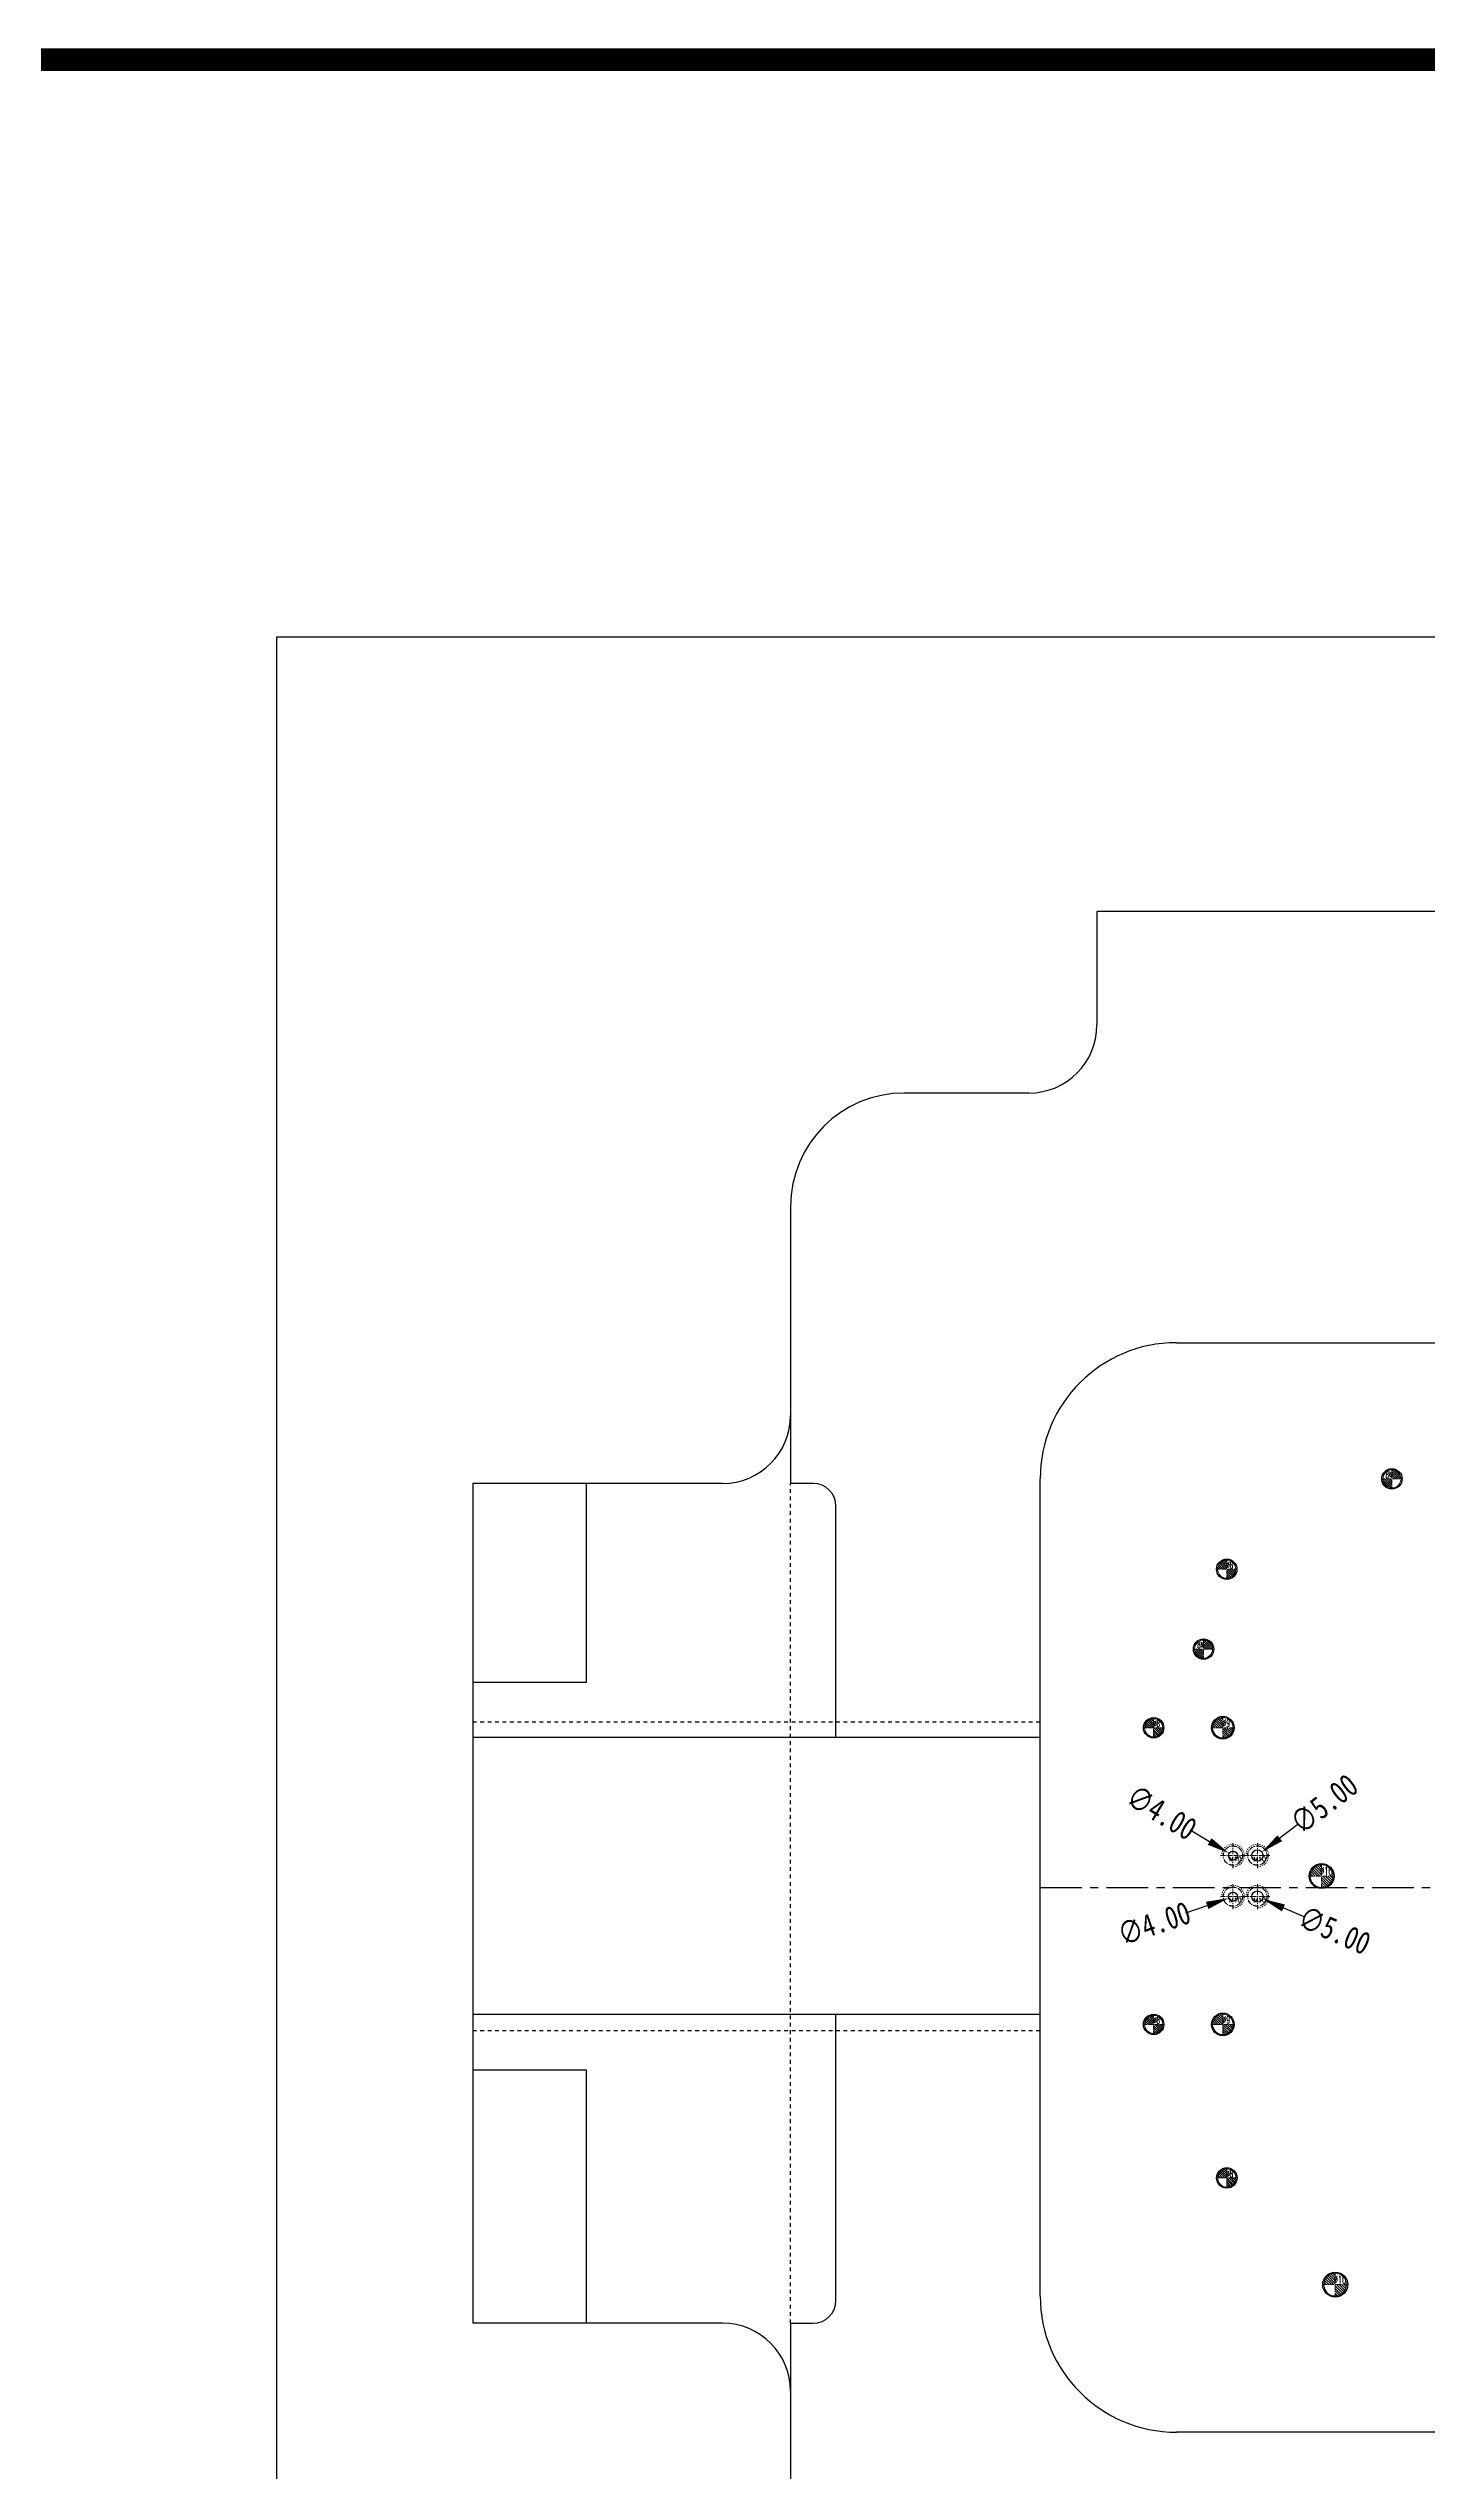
# Model space of a CAD drawing. Header units: millimetres. Extents: x 1147 to 12155, y -6137 to -4403.
# Drawn here: x 5386 to 5994, y -5470 to -4403 of the extents above; entities that cross this region are included whole.
import ezdxf
from ezdxf.enums import TextEntityAlignment as Align

# ---------------------------------------------------------------- set-up
doc = ezdxf.new("R2010")
doc.units = ezdxf.units.MM
doc.header["$LTSCALE"] = 16.335
doc.header["$PDMODE"] = 3
doc.header["$PDSIZE"] = 0.3125
doc.linetypes.add('CENTER', pattern=[0.6, 0.375, -0.075, 0.075, -0.075])
doc.linetypes.add('HIDDEN', pattern=[0.2, 0.1, -0.1])
doc.layers.get('0').update_dxf_attribs({"linetype": 'CONTINUOUS'})
doc.layers.get('Defpoints').update_dxf_attribs({"linetype": 'CONTINUOUS'})
doc.layers.add('DEFAULT_2', color=8, linetype='HIDDEN')
doc.layers.add('epin', color=13, linetype='CONTINUOUS', lineweight=9)
doc.layers.add('screw', color=33, linetype='CONTINUOUS', lineweight=13)
doc.styles.get("Standard").update_dxf_attribs({"font": 'txt', "width": 0.8})
doc.styles.add('TXT', font='txt.shx', dxfattribs={"bigfont": 'gbcbig.shx'})
doc.styles.add('TXT05', font='txt.shx', dxfattribs={"width": 0.5, "bigfont": 'gbcbig.shx'})
doc.dimstyles.get("Standard").update_dxf_attribs({"dimtxt": 0.15625, "dimasz": 0.1875, "dimexe": 0.125, "dimexo": 0.0625, "dimtad": 0, "dimtih": 1, "dimtoh": 1, "dimdsep": 46, "dimtxsty": 'Standard', "dimcen": 0.09, "dimadec": 0, "dimazin": 0, "dimtp": 0.01, "dimtm": 0.01, "dimtfac": 1, "dimtofl": 0, "dimtmove": 0, "dimatfit": 3, "dimfxl": 0, "dimtolj": 1, "dimarcsym": 0})

# ---------------------------------------------------------------- blocks, each defined once
blk = doc.blocks.new('screw_m10_g')
at = {"layer": 'screw', "color": 1, "linetype": 'CENTER', "ltscale": 0.310989}
for p, q in [((-5.5, 0), (5.5, 0)), ((0, -5.5), (0, 5.5))]:
    blk.add_line(p, q, dxfattribs=at)
at = {"layer": 'screw', "color": 33, "linetype": 'HIDDEN', "ltscale": 0.310989}
blk.add_circle((0, 0), 4.25, dxfattribs=at)
at = {"layer": 'screw', "color": 92, "linetype": 'HIDDEN', "ltscale": 0.310989}
blk.add_arc((0, 0), 5, 270, 180, dxfattribs=at)
at = {"layer": 'screw', "color": 6, "style": 'TXT'}
blk.add_text('M10', height=2, dxfattribs=at).set_placement((-1.7, -2.5))
blk = doc.blocks.new('*D922')
at = {"color": 4, "lineweight": -2}
blk.add_line((5939.3, -5226.1), (5930.1, -5222.1), dxfattribs=at)
at = {"color": 4}
blk.add_solid([(5930.8, -5220.6), (5929.5, -5223.7), (5921, -5218.1)], dxfattribs=at)
at = {"layer": 'Defpoints', "color": 0}
for p in [(5916.4, -5216.1), (5921, -5218.1)]:
    blk.add_point(p, dxfattribs=at)
at = {"color": 6, "insert": (5952.7, -5232), "char_height": 10, "attachment_point": 5, "rotation": 336.407}
blk.add_mtext('\\A1;∅5.00', dxfattribs=at)
blk = doc.blocks.new('*D923')
at = {"color": 4, "lineweight": -2}
blk.add_line((5887.1, -5224.3), (5896.6, -5221), dxfattribs=at)
at = {"color": 4}
blk.add_solid([(5896, -5219.4), (5897.1, -5222.6), (5906, -5217.8)], dxfattribs=at)
at = {"layer": 'Defpoints', "color": 0}
for p in [(5906, -5217.8), (5909.8, -5216.5)]:
    blk.add_point(p, dxfattribs=at)
at = {"color": 6, "insert": (5873.2, -5229), "char_height": 10, "attachment_point": 5, "rotation": 18.9115}
blk.add_mtext('\\A1;∅4.00', dxfattribs=at)
blk = doc.blocks.new('*D924')
at = {"color": 4, "lineweight": -2}
blk.add_line((5889.1, -5187.7), (5897.6, -5192.9), dxfattribs=at)
at = {"color": 4}
blk.add_solid([(5898.5, -5191.4), (5896.8, -5194.3), (5906.2, -5198)], dxfattribs=at)
at = {"layer": 'Defpoints', "color": 0}
for p in [(5906.2, -5198), (5909.6, -5200.1)]:
    blk.add_point(p, dxfattribs=at)
at = {"color": 6, "insert": (5876.5, -5180.1), "char_height": 10, "attachment_point": 5, "rotation": 328.9783}
blk.add_mtext('\\A1;∅4.00', dxfattribs=at)
blk = doc.blocks.new('*D925')
at = {"color": 4, "lineweight": -2}
blk.add_line((5936.5, -5185.3), (5928.6, -5191.4), dxfattribs=at)
at = {"color": 4}
blk.add_solid([(5927.5, -5190.1), (5929.6, -5192.7), (5920.7, -5197.5)], dxfattribs=at)
at = {"layer": 'Defpoints', "color": 0}
for p in [(5920.7, -5197.5), (5916.7, -5200.6)]:
    blk.add_point(p, dxfattribs=at)
at = {"color": 6, "insert": (5948.1, -5176.3), "char_height": 10, "attachment_point": 5, "rotation": 37.7671}
blk.add_mtext('\\A1;∅5.00', dxfattribs=at)
blk = doc.blocks.new('epin_ejp_8')
at = {"layer": 'epin'}
h = blk.add_hatch(dxfattribs=at)
h.set_pattern_fill('_ANSI31', color=123, scale=0.2, angle=90, style=0)
h.set_pattern_definition([(135, (-2152.64246, 412.4307), (-0.4490128, -0.4490128), [])])
h.paths.add_polyline_path([(0, 4, 0.414214), (-4, 0), (0, 0)])
h.paths.add_polyline_path([(4, 0), (0, 0), (0, -4, 0.414214)])
at = {"layer": 'epin', "color": 1, "linetype": 'CENTER', "ltscale": 0.248791}
for p, q in [((-4.4, 0), (4.4, 0)), ((0, -4.4), (0, 4.4))]:
    blk.add_line(p, q, dxfattribs=at)
at = {"layer": 'epin'}
blk.add_circle((0, 0), 4, dxfattribs=at)
at = {"layer": 'epin', "color": 6, "style": 'TXT05', "width": 0.5}
blk.add_text('%%c8', height=2.8, dxfattribs=at).set_placement((1.3, 1.8), align=Align.MIDDLE)
blk = doc.blocks.new('epin_ejp_9')
at = {"layer": 'epin'}
h = blk.add_hatch(dxfattribs=at)
h.set_pattern_fill('_ANSI31', color=123, scale=0.225, angle=90, style=0)
h.set_pattern_definition([(135, (921.2436, 58.3575), (-0.5051394, -0.5051394), [])])
h.paths.add_polyline_path([(0, 4.5, 0.414213562), (-4.5, 0), (0, 0)])
h.paths.add_polyline_path([(4.5, 0), (0, 0), (0, -4.5, 0.414213562)])
at = {"layer": 'epin', "color": 1, "linetype": 'CENTER', "ltscale": 0.27989}
for p, q in [((-4.95, 0), (4.95, 0)), ((0, -4.95), (0, 4.95))]:
    blk.add_line(p, q, dxfattribs=at)
at = {"layer": 'epin'}
blk.add_circle((0, 0), 4.5, dxfattribs=at)
at = {"layer": 'epin', "color": 6, "style": 'TXT05', "width": 0.5}
blk.add_text('%%c9', height=3.15, dxfattribs=at).set_placement((1.4925, 2.025), align=Align.MIDDLE)
blk = doc.blocks.new('epin_ejp_10')
at = {"layer": 'epin'}
h = blk.add_hatch(dxfattribs=at)
h.set_pattern_fill('_ANSI31', color=123, scale=0.25, angle=90, style=0)
h.set_pattern_definition([(135, (-2152.64246, 412.4307), (-0.561266, -0.561266), [])])
h.paths.add_polyline_path([(0, 5, 0.414214), (-5, 0), (0, 0)])
h.paths.add_polyline_path([(5, 0), (0, 0), (0, -5, 0.414214)])
at = {"layer": 'epin', "color": 1, "linetype": 'CENTER', "ltscale": 0.310989}
for p, q in [((-5.5, 0), (5.5, 0)), ((0, -5.5), (0, 5.5))]:
    blk.add_line(p, q, dxfattribs=at)
at = {"layer": 'epin'}
blk.add_circle((0, 0), 5, dxfattribs=at)
at = {"layer": 'epin', "color": 6, "style": 'TXT05', "width": 0.5}
blk.add_text('%%c10', height=3.5, dxfattribs=at).set_placement((2.1, 2.2), align=Align.MIDDLE)

msp = doc.modelspace()

# ---------------------------------------------------------------- linework, layer by layer
at = {"color": 7, "linetype": 'Continuous'}
for p, q in [((5847.984, -4783.086), (5847.984, -4833.086)), ((6357.984, -4783.086), (5847.984, -4783.086)), ((5817.984, -4863.086), (5762.984, -4863.086)), ((5712.984, -4913.086), (5712.984, -5035.086)), ((5882.984, -4973.086), (6322.984, -4973.086)), ((5572.984, -5035.086), (5572.984, -5405.086)), ((5682.984, -5035.086), (5572.984, -5035.086)), ((5622.984, -5122.586), (5622.984, -5035.086)), ((5722.984, -5035.086), (5712.984, -5035.086)), ((5822.984, -5393.086), (5822.984, -5033.086)), ((5732.984, -5147.086), (5732.984, -5045.086)), ((5572.984, -5122.586), (5622.984, -5122.586)), ((5822.984, -5147.086), (5572.984, -5147.086)), ((5822.984, -5269.086), (5572.984, -5269.086)), ((5732.984, -5395.086), (5732.984, -5269.086)), ((5622.984, -5293.586), (5572.984, -5293.586)), ((5622.984, -5405.086), (5622.984, -5293.586)), ((5682.984, -5405.086), (5572.984, -5405.086)), ((5712.984, -5405.086), (5712.984, -5598.086)), ((5712.984, -5405.086), (5722.984, -5405.086)), ((6322.984, -5453.086), (5882.984, -5453.086))]:
    msp.add_line(p, q, dxfattribs=at)
at = {"color": 1, "linetype": 'CENTER', "ltscale": 2.985491}
msp.add_line((5822.984, -5213.086), (6382.984, -5213.086), dxfattribs=at)
at = {"color": 4, "const_width": 10}
msp.add_lwpolyline([(1152.047, -4407.867), (12150.021, -4407.867), (12150.021, -6132.016), (1152.047, -6132.016)], close=True, dxfattribs=at)
msp.add_lwpolyline([(5486.614, -4662.147), (6978.072, -4662.147), (6978.072, -5933.793), (5486.614, -5933.793)], close=True)
at = {"color": 7, "linetype": 'Continuous'}
for centre, radius in [((5977.984, -5033.086), 4.5), ((5905.184, -5072.886), 4.5), ((5894.981, -5108.086), 4.5), ((5872.984, -5142.729), 4.5), ((5903.485, -5142.729), 5), ((5907.917, -5199.037), 2), ((5918.676, -5199.037), 2.5), ((5946.983, -5208.086), 5.5), ((5907.917, -5217.136), 2), ((5918.676, -5217.136), 2.5), ((5872.984, -5273.444), 4.5), ((5903.485, -5273.444), 5), ((5905.224, -5341.066), 4.5), ((5952.984, -5388.086), 5.5)]:
    msp.add_circle(centre, radius, dxfattribs=at)
for centre, radius, start, end in [((5817.984, -4833.086), 30, 270, 0), ((5762.984, -4913.086), 50, 90, 180), ((5882.984, -5033.086), 60, 90, 180), ((5682.984, -5005.086), 30, 270, 0), ((5722.984, -5045.086), 10, 0, 90), ((5722.984, -5395.086), 10, 270, 0), ((5882.984, -5393.086), 60, 180, 270), ((5682.984, -5435.086), 30, 0, 90)]:
    msp.add_arc(centre, radius, start, end, dxfattribs=at)
at = {"layer": 'DEFAULT_2', "color": 8, "linetype": 'HIDDEN'}
for p, q in [((5712.984, -5405.086), (5712.984, -5035.086)), ((5572.984, -5140.086), (5822.984, -5140.086)), ((5572.984, -5276.086), (5822.984, -5276.086))]:
    msp.add_line(p, q, dxfattribs=at)
for centre in [(5907.917, -5199.037), (5918.676, -5199.037), (5907.917, -5217.136), (5918.676, -5217.136)]:
    msp.add_circle(centre, 4.25, dxfattribs=at)

# ---------------------------------------------------------------- block references
at = {"layer": 'epin', "xscale": -1}
for p in [(5977.984, -5033.086), (5894.981, -5108.086)]:
    msp.add_blockref('epin_ejp_8', p, dxfattribs=at)
at = {"layer": 'epin'}
for name, p in [('epin_ejp_8', (5905.184, -5072.886)), ('epin_ejp_8', (5872.984, -5142.729)), ('epin_ejp_9', (5903.485, -5142.729)), ('epin_ejp_10', (5946.983, -5208.086)), ('epin_ejp_8', (5872.984, -5273.444)), ('epin_ejp_9', (5903.485, -5273.444)), ('epin_ejp_8', (5905.224, -5341.066)), ('epin_ejp_10', (5952.984, -5388.086))]:
    msp.add_blockref(name, p, dxfattribs=at)
at = {"layer": 'screw'}
for p in [(5907.917, -5199.037), (5918.676, -5199.037), (5907.917, -5217.136), (5918.676, -5217.136)]:
    msp.add_blockref('screw_m10_g', p, dxfattribs=at)

# ---------------------------------------------------------------- dimensions: what is measured, and where the dimension line sits
for p1, p2, picture, middle in [((5909.631, -5200.067), (5906.203, -5198.006), '*D924', (5876.495, -5180.14)), ((5916.7, -5200.568), (5920.652, -5197.505), '*D925', (5948.056, -5176.274)), ((5909.809, -5216.487), (5906.025, -5217.784), '*D923', (5873.23, -5229.019)), ((5916.385, -5216.135), (5920.967, -5218.136), '*D922', (5952.736, -5232.011))]:
    dim = msp.add_diameter_dim_2p(p1=p1, p2=p2, dimstyle='Standard', override={"dimtxt": 10, "dimasz": 10, "dimgap": 0, "dimtih": 0, "dimtoh": 0, "dimzin": 0, "dimcen": 0, "dimclrd": 4, "dimclre": 4, "dimclrt": 6, "dimadec": 2, "dimtp": 0, "dimtm": 0, "dimtzin": 0})
    dim.commit()
    dim.dimension.update_dxf_attribs({"geometry": picture, "text_midpoint": middle})

doc.saveas('drawing.dxf')
